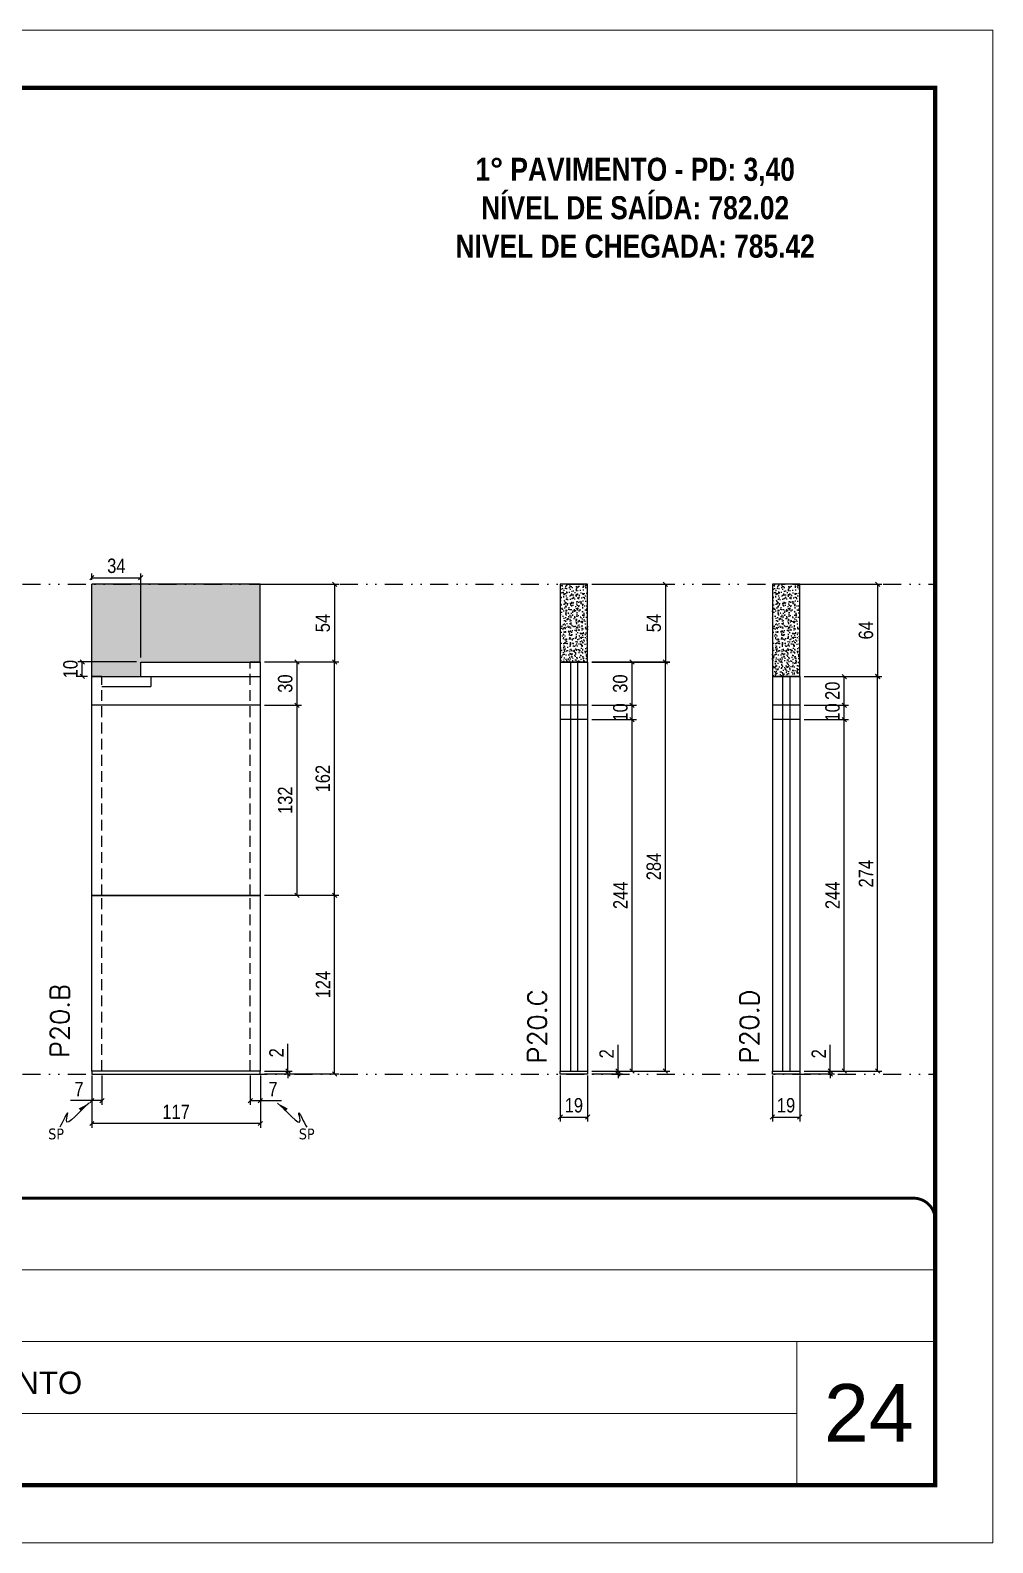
# Model space of a CAD drawing. Header units: millimetres. Extents: x 169816 to 178745, y 96537 to 113647.
# Drawn here: x 175401 to 176070, y 105726 to 106776 of the extents above; entities that cross this region are included whole.
import ezdxf

# ---------------------------------------------------------------- set-up
doc = ezdxf.new("R2010")
doc.units = ezdxf.units.MM
for name, pattern in [('CONTINUO', [0]), ('DASHED', [0.75, 0.5, -0.25]), ('DIVIDE2', [0.625, 0.25, -0.125, 0, -0.125, 0, -0.125]), ('HIDDEN', [0.375, 0.25, -0.125])]:
    doc.linetypes.add(name, pattern=pattern)
for name, color, linetype, lineweight in [('CARIMBO', 255, 'Continuous', 9), ('Folhas', 255, 'Continuous', 9), ('SARRAFO DE PRESSAO', 251, 'DASHED', 9), ('Texto Seção', 7, 'Continuous', 15)]:
    doc.layers.add(name, color=color, linetype=linetype, lineweight=lineweight)
for name, color, linetype in [('COTA', 241, 'Continuous'), ('NOMENCLATURA', 7, 'Continuous'), ('Nível', 160, 'Continuous'), ('Painéis', 200, 'Continuous'), ('SARR_2.2x10', 60, 'Continuous'), ('SARR_2.2x7', 40, 'Continuous'), ('Sarrafo de Pressão', 42, 'HIDDEN'), ('texto', 7, 'Continuous')]:
    doc.layers.add(name, color=color, linetype=linetype)
doc.styles.add('ARIAL', font='arial.ttf')
doc.styles.add('COTA TECNICA', font='techl___.ttf', dxfattribs={"height": 10})
doc.styles.add('COTA TECNICA-50', font='techl___.ttf', dxfattribs={"height": 10})
doc.styles.add('REGUA-120', font='ROMANS.shx', dxfattribs={"height": 15})
doc.styles.add('ROMANC', font='techb___.ttf', dxfattribs={"height": 2.5})
doc.styles.get("Standard").update_dxf_attribs({"font": 'arial.ttf'})
doc.dimstyles.new('COTA PAINEL-50', dxfattribs={"dimtxt": 10, "dimasz": 3, "dimexe": 3, "dimexo": 3, "dimgap": 3, "dimtad": 1, "dimdec": 1, "dimzin": 12, "dimdsep": 46, "dimtxsty": 'COTA TECNICA-50', "dimblk1": 'OBLIQUE', "dimblk2": 'OBLIQUE', "dimsah": 1, "dimcen": 0.9, "dimclrd": 4, "dimclre": 4, "dimclrt": 240, "dimadec": 1, "dimazin": 3, "dimtfac": 1, "dimtdec": 1, "dimtmove": 0, "dimatfit": 3, "dimfxl": 1, "dimtolj": 1, "dimtzin": 12, "dimarcsym": 0})
doc.dimstyles.new('PAINEL', dxfattribs={"dimtxt": 10, "dimasz": 3, "dimexe": 3, "dimexo": 3, "dimgap": 3, "dimtad": 1, "dimdec": 1, "dimzin": 12, "dimdsep": 46, "dimtxsty": 'COTA TECNICA', "dimblk1": 'OBLIQUE', "dimblk2": 'OBLIQUE', "dimsah": 1, "dimcen": 0.9, "dimclrd": 4, "dimclre": 4, "dimclrt": 240, "dimadec": 1, "dimazin": 3, "dimtfac": 1, "dimtdec": 1, "dimtmove": 0, "dimatfit": 3, "dimfxl": 1, "dimtolj": 1, "dimtzin": 12, "dimarcsym": 0})
doc.dimstyles.get("Standard").update_dxf_attribs({"dimtxt": 0.18, "dimasz": 0.18, "dimexe": 0.18, "dimexo": 0.0625, "dimgap": 0.09, "dimtad": 0, "dimtih": 1, "dimtoh": 1, "dimdec": 4, "dimzin": 0, "dimdsep": 46, "dimtxsty": 'Standard', "dimcen": 0.09, "dimadec": 0, "dimazin": 0, "dimtfac": 1, "dimtdec": 4, "dimtofl": 0, "dimtmove": 0, "dimatfit": 3, "dimfxl": 1, "dimtolj": 1, "dimtzin": 0, "dimarcsym": 0})

# ---------------------------------------------------------------- blocks, each defined once
blk = doc.blocks.new('9999999999')
at = {"color": 30, "linetype": 'CONTINUO'}
for p, q in [((98564.6, 34379.6), (99584, 34379.6)), ((98564.6, 34329.8), (99488, 34329.8)), ((99584, 34329.8), (99488, 34329.8)), ((99488, 34329.8), (99488, 34230.2)), ((98564.6, 34280), (99488, 34280))]:
    blk.add_line(p, q, dxfattribs=at)
at = {"color": 30, "linetype": 'CONTINUO', "const_width": 2}
blk.add_lwpolyline([(99584, 34230.2), (99584, 34414.4, 0.414214), (99569, 34429.4), (98229, 34429.4, 0.414214), (98214, 34414.4), (98214, 34245.2, 0.414214), (98229, 34230.2), (99584, 34230.2)], format="xyb", dxfattribs=at)
at = {"layer": 'Folhas'}
blk.add_lwpolyline([(98139, 34190.2), (99624, 34190.2), (99624, 35240.2), (98139, 35240.2)], close=True, dxfattribs=at)
at = {"layer": 'Folhas', "color": 30, "const_width": 3}
blk.add_lwpolyline([(98214, 34230.2), (99584, 34230.2), (99584, 35200.2), (98214, 35200.2)], close=True, dxfattribs=at)
at = {"color": 7, "linetype": 'Continuous', "ltscale": 5, "style": 'ARIAL'}
blk.add_text('1° PAVIMENTO', height=15.483, dxfattribs=at).set_placement((98837.7, 34293.5))
blk = doc.blocks.new('_Oblique')
at = {"color": 0, "linetype": 'ByBlock', "lineweight": -2}
blk.add_line((-0.5, -0.5), (0.5, 0.5), dxfattribs=at)
blk = doc.blocks.new('*D520')
at = {"layer": 'COTA', "color": 4, "lineweight": -2, "transparency": 16777216}
for p, q in [((175769.2, 106050.1), (175769.2, 106018.2)), ((175788.2, 106050.1), (175788.2, 106018.2)), ((175769.2, 106021.2), (175788.2, 106021.2))]:
    blk.add_line(p, q, dxfattribs=at)
at = {"layer": 'Defpoints', "color": 0, "transparency": 16777216}
for p in [(175769.2, 106053.1), (175788.2, 106053.1), (175788.2, 106021.2)]:
    blk.add_point(p, dxfattribs=at)
at = {"layer": 'COTA', "color": 4, "lineweight": -2, "transparency": 16777216, "xscale": 3, "yscale": 3, "zscale": 3, "rotation": 180}
blk.add_blockref('_Oblique', (175769.2, 106021.2), dxfattribs=at)
at = {"layer": 'COTA', "color": 4, "lineweight": -2, "transparency": 16777216, "xscale": 3, "yscale": 3, "zscale": 3}
blk.add_blockref('_Oblique', (175788.2, 106021.2), dxfattribs=at)
at = {"layer": 'COTA', "color": 240, "transparency": 16777216, "insert": (175778.7, 106029.3), "char_height": 10, "attachment_point": 5, "style": 'COTA TECNICA'}
blk.add_mtext('\\A1;19', dxfattribs=at)
blk = doc.blocks.new('*D521')
at = {"layer": 'COTA', "color": 4, "lineweight": -2, "transparency": 16777216}
for p, q in [((175809.4, 106053.1), (175809.4, 106071.2)), ((175791.2, 106053.1), (175812.4, 106053.1)), ((175791.2, 106051.1), (175812.4, 106051.1)), ((175809.4, 106051.1), (175809.4, 106053.1)), ((175809.4, 106051.1), (175809.4, 106048.1))]:
    blk.add_line(p, q, dxfattribs=at)
at = {"layer": 'Defpoints', "color": 0, "transparency": 16777216}
for p in [(175788.2, 106053.1), (175788.2, 106051.1), (175809.4, 106053.1)]:
    blk.add_point(p, dxfattribs=at)
at = {"layer": 'COTA', "color": 4, "lineweight": -2, "transparency": 16777216, "xscale": 3, "yscale": 3, "zscale": 3}
for p, rotation in [((175809.4, 106053.1), 270), ((175809.4, 106051.1), 90)]:
    blk.add_blockref('_Oblique', p, dxfattribs=dict(at, rotation=rotation))
at = {"layer": 'COTA', "color": 240, "transparency": 16777216, "insert": (175801.4, 106065.1), "char_height": 10, "attachment_point": 5, "rotation": 90, "style": 'COTA TECNICA-50'}
blk.add_mtext('\\A1;2', dxfattribs=at)
blk = doc.blocks.new('*D910')
at = {"layer": 'COTA', "color": 4, "linetype": 'ByBlock', "lineweight": -2, "transparency": 16777216}
for p, q in [((175791.2, 106391.1), (175845.3, 106391.1)), ((175842.3, 106391.1), (175842.3, 106337)), ((175791.2, 106337), (175845.3, 106337))]:
    blk.add_line(p, q, dxfattribs=at)
at = {"layer": 'Defpoints', "color": 0, "linetype": 'ByBlock', "transparency": 16777216}
for p in [(175788.2, 106391.1), (175788.2, 106337), (175842.3, 106337)]:
    blk.add_point(p, dxfattribs=at)
at = {"layer": 'COTA', "color": 4, "linetype": 'ByBlock', "lineweight": -2, "transparency": 16777216, "xscale": 3, "yscale": 3, "zscale": 3}
for p, rotation in [((175842.3, 106391.1), 90), ((175842.3, 106337), 270)]:
    blk.add_blockref('_Oblique', p, dxfattribs=dict(at, rotation=rotation))
at = {"layer": 'COTA', "color": 240, "linetype": 'ByBlock', "transparency": 16777216, "insert": (175834.2, 106364.1), "char_height": 10, "attachment_point": 5, "rotation": 90, "style": 'COTA TECNICA'}
blk.add_mtext('\\A1;54', dxfattribs=at)
blk = doc.blocks.new('*D522')
at = {"layer": 'COTA', "color": 4, "lineweight": -2, "transparency": 16777216}
for p, q in [((175791.2, 106307.1), (175822.1, 106307.1)), ((175819.1, 106297.1), (175819.1, 106307.1)), ((175791.2, 106297.1), (175822.1, 106297.1))]:
    blk.add_line(p, q, dxfattribs=at)
at = {"layer": 'Defpoints', "color": 0, "transparency": 16777216}
for p in [(175788.2, 106307.1), (175819.1, 106307.1), (175788.2, 106297.1)]:
    blk.add_point(p, dxfattribs=at)
at = {"layer": 'COTA', "color": 4, "lineweight": -2, "transparency": 16777216, "xscale": 3, "yscale": 3, "zscale": 3}
for p, rotation in [((175819.1, 106307.1), 90), ((175819.1, 106297.1), 270)]:
    blk.add_blockref('_Oblique', p, dxfattribs=dict(at, rotation=rotation))
at = {"layer": 'COTA', "color": 240, "transparency": 16777216, "insert": (175811, 106302.1), "char_height": 10, "attachment_point": 5, "rotation": 90, "style": 'COTA TECNICA-50'}
blk.add_mtext('\\A1;10', dxfattribs=at)
blk = doc.blocks.new('*D911')
at = {"layer": 'COTA', "color": 4, "lineweight": -2, "transparency": 16777216}
for p, q in [((175791.2, 106297.1), (175822.1, 106297.1)), ((175819.1, 106053.1), (175819.1, 106297.1)), ((175791.2, 106053.1), (175822.1, 106053.1))]:
    blk.add_line(p, q, dxfattribs=at)
at = {"layer": 'Defpoints', "color": 0, "transparency": 16777216}
for p in [(175788.2, 106297.1), (175819.1, 106297.1), (175788.2, 106053.1)]:
    blk.add_point(p, dxfattribs=at)
at = {"layer": 'COTA', "color": 4, "lineweight": -2, "transparency": 16777216, "xscale": 3, "yscale": 3, "zscale": 3}
for p, rotation in [((175819.1, 106297.1), 90), ((175819.1, 106053.1), 270)]:
    blk.add_blockref('_Oblique', p, dxfattribs=dict(at, rotation=rotation))
at = {"layer": 'COTA', "color": 240, "transparency": 16777216, "insert": (175811, 106175.1), "char_height": 10, "attachment_point": 5, "rotation": 90, "style": 'COTA TECNICA'}
blk.add_mtext('\\A1;244', dxfattribs=at)
blk = doc.blocks.new('*D523')
at = {"layer": 'COTA', "color": 4, "lineweight": -2, "transparency": 16777216}
for p, q in [((175444, 106050.1), (175444, 106013.7)), ((175561, 106050.1), (175561, 106013.7)), ((175561, 106016.7), (175444, 106016.7))]:
    blk.add_line(p, q, dxfattribs=at)
at = {"layer": 'Defpoints', "color": 0, "transparency": 16777216}
for p in [(175444, 106053.1), (175561, 106053.1), (175444, 106016.7)]:
    blk.add_point(p, dxfattribs=at)
at = {"layer": 'COTA', "color": 4, "lineweight": -2, "transparency": 16777216, "xscale": 3, "yscale": 3, "zscale": 3, "rotation": 180}
blk.add_blockref('_Oblique', (175444, 106016.7), dxfattribs=at)
at = {"layer": 'COTA', "color": 4, "lineweight": -2, "transparency": 16777216, "xscale": 3, "yscale": 3, "zscale": 3}
blk.add_blockref('_Oblique', (175561, 106016.7), dxfattribs=at)
at = {"layer": 'COTA', "color": 240, "transparency": 16777216, "insert": (175502.5, 106024.8), "char_height": 10, "attachment_point": 5, "style": 'COTA TECNICA'}
blk.add_mtext('\\A1;117', dxfattribs=at)
blk = doc.blocks.new('*D524')
at = {"layer": 'COTA', "color": 4, "lineweight": -2, "transparency": 16777216}
for p, q in [((175554, 106050.1), (175554, 106029.6)), ((175561, 106048.1), (175561, 106029.6)), ((175554, 106032.6), (175561, 106032.6)), ((175561, 106032.6), (175575.7, 106032.6))]:
    blk.add_line(p, q, dxfattribs=at)
at = {"layer": 'Defpoints', "color": 0, "transparency": 16777216}
for p in [(175554, 106053.1), (175561, 106051.1), (175561, 106032.6)]:
    blk.add_point(p, dxfattribs=at)
at = {"layer": 'COTA', "color": 4, "lineweight": -2, "transparency": 16777216, "xscale": 3, "yscale": 3, "zscale": 3, "rotation": 180}
blk.add_blockref('_Oblique', (175554, 106032.6), dxfattribs=at)
at = {"layer": 'COTA', "color": 4, "lineweight": -2, "transparency": 16777216, "xscale": 3, "yscale": 3, "zscale": 3}
blk.add_blockref('_Oblique', (175561, 106032.6), dxfattribs=at)
at = {"layer": 'COTA', "color": 240, "transparency": 16777216, "insert": (175569.8, 106040.6), "char_height": 10, "attachment_point": 5, "style": 'COTA TECNICA-50'}
blk.add_mtext('\\A1;7', dxfattribs=at)
blk = doc.blocks.new('*D525')
at = {"layer": 'COTA', "color": 4, "lineweight": -2, "transparency": 16777216}
for p, q in [((175451, 106050.1), (175451, 106029.6)), ((175444, 106048.1), (175444, 106029.6)), ((175444, 106032.6), (175429.2, 106032.6)), ((175451, 106032.6), (175444, 106032.6))]:
    blk.add_line(p, q, dxfattribs=at)
at = {"layer": 'Defpoints', "color": 0, "transparency": 16777216}
for p in [(175444, 106051.1), (175451, 106053.1), (175444, 106032.6)]:
    blk.add_point(p, dxfattribs=at)
at = {"layer": 'COTA', "color": 4, "lineweight": -2, "transparency": 16777216, "xscale": 3, "yscale": 3, "zscale": 3, "rotation": 180}
blk.add_blockref('_Oblique', (175444, 106032.6), dxfattribs=at)
at = {"layer": 'COTA', "color": 4, "lineweight": -2, "transparency": 16777216, "xscale": 3, "yscale": 3, "zscale": 3}
blk.add_blockref('_Oblique', (175451, 106032.6), dxfattribs=at)
at = {"layer": 'COTA', "color": 240, "transparency": 16777216, "insert": (175435.1, 106040.6), "char_height": 10, "attachment_point": 5, "style": 'COTA TECNICA-50'}
blk.add_mtext('\\A1;7', dxfattribs=at)
blk = doc.blocks.new('*D526')
at = {"layer": 'COTA', "color": 4, "linetype": 'ByBlock', "lineweight": -2, "transparency": 16777216}
for p, q in [((175564, 106175.1), (175615.5, 106175.1)), ((175612.5, 106051.1), (175612.5, 106175.1)), ((175564, 106051.1), (175615.5, 106051.1))]:
    blk.add_line(p, q, dxfattribs=at)
at = {"layer": 'Defpoints', "color": 0, "linetype": 'ByBlock', "transparency": 16777216}
for p in [(175561, 106175.1), (175612.5, 106175.1), (175561, 106051.1)]:
    blk.add_point(p, dxfattribs=at)
at = {"layer": 'COTA', "color": 4, "linetype": 'ByBlock', "lineweight": -2, "transparency": 16777216, "xscale": 3, "yscale": 3, "zscale": 3}
for p, rotation in [((175612.5, 106175.1), 90), ((175612.5, 106051.1), 270)]:
    blk.add_blockref('_Oblique', p, dxfattribs=dict(at, rotation=rotation))
at = {"layer": 'COTA', "color": 240, "linetype": 'ByBlock', "transparency": 16777216, "insert": (175604.5, 106113.1), "char_height": 10, "attachment_point": 5, "rotation": 90, "style": 'COTA TECNICA'}
blk.add_mtext('\\A1;124', dxfattribs=at)
blk = doc.blocks.new('*D527')
at = {"layer": 'COTA', "color": 4, "lineweight": -2, "transparency": 16777216}
for p, q in [((175580.2, 106053.1), (175580.2, 106071.9)), ((175564, 106053.1), (175583.2, 106053.1)), ((175564, 106051.1), (175583.2, 106051.1)), ((175580.2, 106051.1), (175580.2, 106053.1)), ((175580.2, 106051.1), (175580.2, 106048.1))]:
    blk.add_line(p, q, dxfattribs=at)
at = {"layer": 'Defpoints', "color": 0, "transparency": 16777216}
for p in [(175561, 106053.1), (175561, 106051.1), (175580.2, 106051.1)]:
    blk.add_point(p, dxfattribs=at)
at = {"layer": 'COTA', "color": 4, "lineweight": -2, "transparency": 16777216, "xscale": 3, "yscale": 3, "zscale": 3}
for p, rotation in [((175580.2, 106053.1), 270), ((175580.2, 106051.1), 90)]:
    blk.add_blockref('_Oblique', p, dxfattribs=dict(at, rotation=rotation))
at = {"layer": 'COTA', "color": 240, "transparency": 16777216, "insert": (175572.2, 106065.8), "char_height": 10, "attachment_point": 5, "rotation": 90, "style": 'COTA TECNICA-50'}
blk.add_mtext('\\A1;2', dxfattribs=at)
blk = doc.blocks.new('*D528')
at = {"layer": 'COTA', "color": 4, "linetype": 'ByBlock', "lineweight": -2, "transparency": 16777216}
for p, q in [((175564, 106175.1), (175615.5, 106175.1)), ((175612.5, 106051.1), (175612.5, 106175.1)), ((175564, 106051.1), (175615.5, 106051.1))]:
    blk.add_line(p, q, dxfattribs=at)
at = {"layer": 'Defpoints', "color": 0, "linetype": 'ByBlock', "transparency": 16777216}
for p in [(175561, 106175.1), (175612.5, 106175.1), (175561, 106051.1)]:
    blk.add_point(p, dxfattribs=at)
at = {"layer": 'COTA', "color": 4, "linetype": 'ByBlock', "lineweight": -2, "transparency": 16777216, "xscale": 3, "yscale": 3, "zscale": 3}
for p, rotation in [((175612.5, 106175.1), 90), ((175612.5, 106051.1), 270)]:
    blk.add_blockref('_Oblique', p, dxfattribs=dict(at, rotation=rotation))
at = {"layer": 'COTA', "color": 240, "linetype": 'ByBlock', "transparency": 16777216, "insert": (175604.5, 106113.1), "char_height": 10, "attachment_point": 5, "rotation": 90, "style": 'COTA TECNICA'}
blk.add_mtext('\\A1;124', dxfattribs=at)
blk = doc.blocks.new('*D529')
at = {"layer": 'COTA', "color": 4, "lineweight": -2, "transparency": 16777216}
for p, q in [((175564, 106337.1), (175615.5, 106337.1)), ((175612.5, 106175.1), (175612.5, 106337.1)), ((175564, 106175.1), (175615.5, 106175.1))]:
    blk.add_line(p, q, dxfattribs=at)
at = {"layer": 'Defpoints', "color": 0, "transparency": 16777216}
for p in [(175561, 106337.1), (175612.5, 106337.1), (175561, 106175.1)]:
    blk.add_point(p, dxfattribs=at)
at = {"layer": 'COTA', "color": 4, "lineweight": -2, "transparency": 16777216, "xscale": 3, "yscale": 3, "zscale": 3}
for p, rotation in [((175612.5, 106337.1), 90), ((175612.5, 106175.1), 270)]:
    blk.add_blockref('_Oblique', p, dxfattribs=dict(at, rotation=rotation))
at = {"layer": 'COTA', "color": 240, "transparency": 16777216, "insert": (175604.4, 106256.1), "char_height": 10, "attachment_point": 5, "rotation": 90, "style": 'COTA TECNICA-50'}
blk.add_mtext('\\A1;162', dxfattribs=at)
blk = doc.blocks.new('*D530')
at = {"layer": 'COTA', "color": 4, "lineweight": -2, "transparency": 16777216}
for p, q in [((175564, 106391.1), (175615.5, 106391.1)), ((175612.5, 106391.1), (175612.5, 106337.1)), ((175564, 106337.1), (175615.5, 106337.1))]:
    blk.add_line(p, q, dxfattribs=at)
at = {"layer": 'Defpoints', "color": 0, "transparency": 16777216}
for p in [(175561, 106391.1), (175561, 106337.1), (175612.5, 106337.1)]:
    blk.add_point(p, dxfattribs=at)
at = {"layer": 'COTA', "color": 4, "lineweight": -2, "transparency": 16777216, "xscale": 3, "yscale": 3, "zscale": 3}
for p, rotation in [((175612.5, 106391.1), 90), ((175612.5, 106337.1), 270)]:
    blk.add_blockref('_Oblique', p, dxfattribs=dict(at, rotation=rotation))
at = {"layer": 'COTA', "color": 240, "transparency": 16777216, "insert": (175604.4, 106364.1), "char_height": 10, "attachment_point": 5, "rotation": 90, "style": 'COTA TECNICA-50'}
blk.add_mtext('\\A1;54', dxfattribs=at)
blk = doc.blocks.new('*D915')
at = {"layer": 'COTA', "color": 4, "lineweight": -2, "transparency": 16777216}
for p, q in [((175475, 106337.1), (175434.3, 106337.1)), ((175437.3, 106327.1), (175437.3, 106337.1)), ((175441, 106327.1), (175434.3, 106327.1))]:
    blk.add_line(p, q, dxfattribs=at)
at = {"layer": 'Defpoints', "color": 0, "transparency": 16777216}
for p in [(175437.3, 106337.1), (175478, 106337.1), (175444, 106327.1)]:
    blk.add_point(p, dxfattribs=at)
at = {"layer": 'COTA', "color": 4, "lineweight": -2, "transparency": 16777216, "xscale": 3, "yscale": 3, "zscale": 3}
for p, rotation in [((175437.3, 106337.1), 90), ((175437.3, 106327.1), 270)]:
    blk.add_blockref('_Oblique', p, dxfattribs=dict(at, rotation=rotation))
at = {"layer": 'COTA', "color": 240, "transparency": 16777216, "insert": (175429.2, 106332.1), "char_height": 10, "attachment_point": 5, "rotation": 90, "style": 'COTA TECNICA'}
blk.add_mtext('\\A1;10', dxfattribs=at)
blk = doc.blocks.new('*D531')
at = {"layer": 'COTA', "color": 4, "lineweight": -2, "transparency": 16777216}
for p, q in [((175791.2, 106337.1), (175845.3, 106337.1)), ((175842.3, 106053.1), (175842.3, 106337.1)), ((175791.2, 106053.1), (175845.3, 106053.1))]:
    blk.add_line(p, q, dxfattribs=at)
at = {"layer": 'Defpoints', "color": 0, "transparency": 16777216}
for p in [(175788.2, 106337.1), (175842.3, 106337.1), (175788.2, 106053.1)]:
    blk.add_point(p, dxfattribs=at)
at = {"layer": 'COTA', "color": 4, "lineweight": -2, "transparency": 16777216, "xscale": 3, "yscale": 3, "zscale": 3}
for p, rotation in [((175842.3, 106337.1), 90), ((175842.3, 106053.1), 270)]:
    blk.add_blockref('_Oblique', p, dxfattribs=dict(at, rotation=rotation))
at = {"layer": 'COTA', "color": 240, "transparency": 16777216, "insert": (175834.2, 106195.1), "char_height": 10, "attachment_point": 5, "rotation": 90, "style": 'COTA TECNICA'}
blk.add_mtext('\\A1;284', dxfattribs=at)
blk = doc.blocks.new('*D917')
at = {"layer": 'COTA', "color": 4, "lineweight": -2, "transparency": 16777216}
for p, q in [((175444, 106394.1), (175444, 106398.6)), ((175478, 106340.1), (175478, 106398.6)), ((175444, 106395.6), (175478, 106395.6))]:
    blk.add_line(p, q, dxfattribs=at)
at = {"layer": 'Defpoints', "color": 0, "transparency": 16777216}
for p in [(175444, 106391.1), (175478, 106395.6), (175478, 106337.1)]:
    blk.add_point(p, dxfattribs=at)
at = {"layer": 'COTA', "color": 4, "lineweight": -2, "transparency": 16777216, "xscale": 3, "yscale": 3, "zscale": 3, "rotation": 180}
blk.add_blockref('_Oblique', (175444, 106395.6), dxfattribs=at)
at = {"layer": 'COTA', "color": 4, "lineweight": -2, "transparency": 16777216, "xscale": 3, "yscale": 3, "zscale": 3}
blk.add_blockref('_Oblique', (175478, 106395.6), dxfattribs=at)
at = {"layer": 'COTA', "color": 240, "transparency": 16777216, "insert": (175461, 106403.8), "char_height": 10, "attachment_point": 5, "style": 'COTA TECNICA'}
blk.add_mtext('\\A1;34', dxfattribs=at)
blk = doc.blocks.new('*D533')
at = {"layer": 'COTA', "color": 4, "lineweight": -2, "transparency": 16777216}
for p, q in [((175916.5, 106050.1), (175916.5, 106018.2)), ((175935.5, 106050.1), (175935.5, 106018.2)), ((175916.5, 106021.2), (175935.5, 106021.2))]:
    blk.add_line(p, q, dxfattribs=at)
at = {"layer": 'Defpoints', "color": 0, "transparency": 16777216}
for p in [(175916.5, 106053.1), (175935.5, 106053.1), (175935.5, 106021.2)]:
    blk.add_point(p, dxfattribs=at)
at = {"layer": 'COTA', "color": 4, "lineweight": -2, "transparency": 16777216, "xscale": 3, "yscale": 3, "zscale": 3, "rotation": 180}
blk.add_blockref('_Oblique', (175916.5, 106021.2), dxfattribs=at)
at = {"layer": 'COTA', "color": 4, "lineweight": -2, "transparency": 16777216, "xscale": 3, "yscale": 3, "zscale": 3}
blk.add_blockref('_Oblique', (175935.5, 106021.2), dxfattribs=at)
at = {"layer": 'COTA', "color": 240, "transparency": 16777216, "insert": (175926, 106029.3), "char_height": 10, "attachment_point": 5, "style": 'COTA TECNICA'}
blk.add_mtext('\\A1;19', dxfattribs=at)
blk = doc.blocks.new('*D534')
at = {"layer": 'COTA', "color": 4, "lineweight": -2, "transparency": 16777216}
for p, q in [((175956.7, 106053.1), (175956.7, 106071.2)), ((175938.5, 106053.1), (175959.7, 106053.1)), ((175938.5, 106051.1), (175959.7, 106051.1)), ((175956.7, 106051.1), (175956.7, 106053.1)), ((175956.7, 106051.1), (175956.7, 106048.1))]:
    blk.add_line(p, q, dxfattribs=at)
at = {"layer": 'Defpoints', "color": 0, "transparency": 16777216}
for p in [(175935.5, 106053.1), (175935.5, 106051.1), (175956.7, 106053.1)]:
    blk.add_point(p, dxfattribs=at)
at = {"layer": 'COTA', "color": 4, "lineweight": -2, "transparency": 16777216, "xscale": 3, "yscale": 3, "zscale": 3}
for p, rotation in [((175956.7, 106053.1), 270), ((175956.7, 106051.1), 90)]:
    blk.add_blockref('_Oblique', p, dxfattribs=dict(at, rotation=rotation))
at = {"layer": 'COTA', "color": 240, "transparency": 16777216, "insert": (175948.7, 106065.1), "char_height": 10, "attachment_point": 5, "rotation": 90, "style": 'COTA TECNICA-50'}
blk.add_mtext('\\A1;2', dxfattribs=at)
blk = doc.blocks.new('*D918')
at = {"layer": 'COTA', "color": 4, "linetype": 'ByBlock', "lineweight": -2, "transparency": 16777216}
for p, q in [((175938.5, 106391.1), (175992.6, 106391.1)), ((175989.6, 106391.1), (175989.6, 106327)), ((175938.5, 106327), (175992.6, 106327))]:
    blk.add_line(p, q, dxfattribs=at)
at = {"layer": 'Defpoints', "color": 0, "linetype": 'ByBlock', "transparency": 16777216}
for p in [(175935.5, 106391.1), (175935.5, 106327), (175989.6, 106327)]:
    blk.add_point(p, dxfattribs=at)
at = {"layer": 'COTA', "color": 4, "linetype": 'ByBlock', "lineweight": -2, "transparency": 16777216, "xscale": 3, "yscale": 3, "zscale": 3}
for p, rotation in [((175989.6, 106391.1), 90), ((175989.6, 106327), 270)]:
    blk.add_blockref('_Oblique', p, dxfattribs=dict(at, rotation=rotation))
at = {"layer": 'COTA', "color": 240, "linetype": 'ByBlock', "transparency": 16777216, "insert": (175981.5, 106359.1), "char_height": 10, "attachment_point": 5, "rotation": 90, "style": 'COTA TECNICA'}
blk.add_mtext('\\A1;64', dxfattribs=at)
blk = doc.blocks.new('*D919')
at = {"layer": 'COTA', "color": 4, "lineweight": -2, "transparency": 16777216}
for p, q in [((175938.5, 106297.1), (175969.4, 106297.1)), ((175966.4, 106053.1), (175966.4, 106297.1)), ((175938.5, 106053.1), (175969.4, 106053.1))]:
    blk.add_line(p, q, dxfattribs=at)
at = {"layer": 'Defpoints', "color": 0, "transparency": 16777216}
for p in [(175935.5, 106297.1), (175966.4, 106297.1), (175935.5, 106053.1)]:
    blk.add_point(p, dxfattribs=at)
at = {"layer": 'COTA', "color": 4, "lineweight": -2, "transparency": 16777216, "xscale": 3, "yscale": 3, "zscale": 3}
for p, rotation in [((175966.4, 106297.1), 90), ((175966.4, 106053.1), 270)]:
    blk.add_blockref('_Oblique', p, dxfattribs=dict(at, rotation=rotation))
at = {"layer": 'COTA', "color": 240, "transparency": 16777216, "insert": (175958.3, 106175.1), "char_height": 10, "attachment_point": 5, "rotation": 90, "style": 'COTA TECNICA'}
blk.add_mtext('\\A1;244', dxfattribs=at)
blk = doc.blocks.new('*D535')
at = {"layer": 'COTA', "color": 4, "lineweight": -2, "transparency": 16777216}
for p, q in [((175938.5, 106327.1), (175992.6, 106327.1)), ((175989.6, 106053.1), (175989.6, 106327.1)), ((175938.5, 106053.1), (175992.6, 106053.1))]:
    blk.add_line(p, q, dxfattribs=at)
at = {"layer": 'Defpoints', "color": 0, "transparency": 16777216}
for p in [(175935.5, 106327.1), (175989.6, 106327.1), (175935.5, 106053.1)]:
    blk.add_point(p, dxfattribs=at)
at = {"layer": 'COTA', "color": 4, "lineweight": -2, "transparency": 16777216, "xscale": 3, "yscale": 3, "zscale": 3}
for p, rotation in [((175989.6, 106327.1), 90), ((175989.6, 106053.1), 270)]:
    blk.add_blockref('_Oblique', p, dxfattribs=dict(at, rotation=rotation))
at = {"layer": 'COTA', "color": 240, "transparency": 16777216, "insert": (175981.5, 106190.1), "char_height": 10, "attachment_point": 5, "rotation": 90, "style": 'COTA TECNICA'}
blk.add_mtext('\\A1;274', dxfattribs=at)
blk = doc.blocks.new('*D920')
at = {"layer": 'COTA', "color": 4, "lineweight": -2, "transparency": 16777216}
for p, q in [((175564, 106307.1), (175589.5, 106307.1)), ((175586.5, 106175.1), (175586.5, 106307.1)), ((175564, 106175.1), (175589.5, 106175.1))]:
    blk.add_line(p, q, dxfattribs=at)
at = {"layer": 'Defpoints', "color": 0, "transparency": 16777216}
for p in [(175561, 106307.1), (175586.5, 106307.1), (175561, 106175.1)]:
    blk.add_point(p, dxfattribs=at)
at = {"layer": 'COTA', "color": 4, "lineweight": -2, "transparency": 16777216, "xscale": 3, "yscale": 3, "zscale": 3}
for p, rotation in [((175586.5, 106307.1), 90), ((175586.5, 106175.1), 270)]:
    blk.add_blockref('_Oblique', p, dxfattribs=dict(at, rotation=rotation))
at = {"layer": 'COTA', "color": 240, "transparency": 16777216, "insert": (175578.3, 106241.1), "char_height": 10, "attachment_point": 5, "rotation": 90, "style": 'COTA TECNICA'}
blk.add_mtext('\\A1;132', dxfattribs=at)
blk = doc.blocks.new('*D921')
at = {"layer": 'COTA', "color": 4, "lineweight": -2, "transparency": 16777216}
for p, q in [((175564, 106337.1), (175589.5, 106337.1)), ((175586.5, 106307.1), (175586.5, 106337.1)), ((175564, 106307.1), (175589.5, 106307.1))]:
    blk.add_line(p, q, dxfattribs=at)
at = {"layer": 'Defpoints', "color": 0, "transparency": 16777216}
for p in [(175561, 106337.1), (175586.5, 106337.1), (175561, 106307.1)]:
    blk.add_point(p, dxfattribs=at)
at = {"layer": 'COTA', "color": 4, "lineweight": -2, "transparency": 16777216, "xscale": 3, "yscale": 3, "zscale": 3}
for p, rotation in [((175586.5, 106337.1), 90), ((175586.5, 106307.1), 270)]:
    blk.add_blockref('_Oblique', p, dxfattribs=dict(at, rotation=rotation))
at = {"layer": 'COTA', "color": 240, "transparency": 16777216, "insert": (175578.3, 106322.1), "char_height": 10, "attachment_point": 5, "rotation": 90, "style": 'COTA TECNICA'}
blk.add_mtext('\\A1;30', dxfattribs=at)
blk = doc.blocks.new('*D536')
at = {"layer": 'COTA', "color": 4, "lineweight": -2, "transparency": 16777216}
for p, q in [((175791.2, 106337.1), (175822.1, 106337.1)), ((175819.1, 106307.1), (175819.1, 106337.1)), ((175791.2, 106307.1), (175822.1, 106307.1))]:
    blk.add_line(p, q, dxfattribs=at)
at = {"layer": 'Defpoints', "color": 0, "transparency": 16777216}
for p in [(175788.2, 106337.1), (175819.1, 106337.1), (175788.2, 106307.1)]:
    blk.add_point(p, dxfattribs=at)
at = {"layer": 'COTA', "color": 4, "lineweight": -2, "transparency": 16777216, "xscale": 3, "yscale": 3, "zscale": 3}
for p, rotation in [((175819.1, 106337.1), 90), ((175819.1, 106307.1), 270)]:
    blk.add_blockref('_Oblique', p, dxfattribs=dict(at, rotation=rotation))
at = {"layer": 'COTA', "color": 240, "transparency": 16777216, "insert": (175810.9, 106322.1), "char_height": 10, "attachment_point": 5, "rotation": 90, "style": 'COTA TECNICA'}
blk.add_mtext('\\A1;30', dxfattribs=at)
blk = doc.blocks.new('*D537')
at = {"layer": 'COTA', "color": 4, "lineweight": -2, "transparency": 16777216}
for p, q in [((175938.5, 106307.1), (175969.4, 106307.1)), ((175966.4, 106297.1), (175966.4, 106307.1)), ((175938.5, 106297.1), (175969.4, 106297.1))]:
    blk.add_line(p, q, dxfattribs=at)
at = {"layer": 'Defpoints', "color": 0, "transparency": 16777216}
for p in [(175935.5, 106307.1), (175966.4, 106307.1), (175935.5, 106297.1)]:
    blk.add_point(p, dxfattribs=at)
at = {"layer": 'COTA', "color": 4, "lineweight": -2, "transparency": 16777216, "xscale": 3, "yscale": 3, "zscale": 3}
for p, rotation in [((175966.4, 106307.1), 90), ((175966.4, 106297.1), 270)]:
    blk.add_blockref('_Oblique', p, dxfattribs=dict(at, rotation=rotation))
at = {"layer": 'COTA', "color": 240, "transparency": 16777216, "insert": (175958.3, 106302.1), "char_height": 10, "attachment_point": 5, "rotation": 90, "style": 'COTA TECNICA'}
blk.add_mtext('\\A1;10', dxfattribs=at)
blk = doc.blocks.new('*D922')
at = {"layer": 'COTA', "color": 4, "lineweight": -2, "transparency": 16777216}
for p, q in [((175938.5, 106327), (175969.4, 106327)), ((175966.4, 106307.1), (175966.4, 106327)), ((175938.5, 106307.1), (175969.4, 106307.1))]:
    blk.add_line(p, q, dxfattribs=at)
at = {"layer": 'Defpoints', "color": 0, "transparency": 16777216}
for p in [(175935.5, 106327), (175966.4, 106327), (175935.5, 106307.1)]:
    blk.add_point(p, dxfattribs=at)
at = {"layer": 'COTA', "color": 4, "lineweight": -2, "transparency": 16777216, "xscale": 3, "yscale": 3, "zscale": 3}
for p, rotation in [((175966.4, 106327), 90), ((175966.4, 106307.1), 270)]:
    blk.add_blockref('_Oblique', p, dxfattribs=dict(at, rotation=rotation))
at = {"layer": 'COTA', "color": 240, "transparency": 16777216, "insert": (175958.3, 106317.1), "char_height": 10, "attachment_point": 5, "rotation": 90, "style": 'COTA TECNICA'}
blk.add_mtext('\\A1;20', dxfattribs=at)

msp = doc.modelspace()

# ---------------------------------------------------------------- hatches: boundary and pattern name
at = {"layer": 'COTA', "linetype": 'ByBlock'}
h = msp.add_hatch(dxfattribs=at)
h.set_pattern_fill('AR-CONC', color=256, scale=0.03)
h.set_pattern_definition([(50, (4703.5, 1148.575), (5.46554007, -0.47817257), [0.5715, -6.2865]), (355, (4703.5, 1148.575), (-1.05730264, 5.73170536), [0.4572, -5.02921753]), (100.4514447, (4703.9555, 1148.535), (4.40823741, 5.25353256), [0.48570026, -5.34270734]), (46.1842, (4703.5, 1150.099), (8.13237123, -1.26126984), [0.85725, -9.42975]), (96.6355576, (4704.178, 1149.994), (7.12212402, 7.42278374), [0.7285507, -8.01406824]), (351.184151, (4703.5, 1150.099), (7.12212402, 7.42278374), [0.685799, -7.54379196]), (21, (4704.262, 1149.718), (4.54843174, -3.06795595), [0.5715, -6.2865]), (326, (4704.262, 1149.718), (1.85406085, 5.52563898), [0.4572, -5.0292]), (71.451445, (4704.641, 1149.4624), (6.40249258, 2.45768307), [0.48570026, -5.34269813]), (37.5, (4703.5, 1148.5751), (0.092658098, 2.536651166), [0, -4.96824, 0, -5.1054, 0, -5.04825]), (7.5, (4703.5, 1148.575), (2.004589875, 3.005417245), [0, -2.91084, 0, -4.85394, 0, -1.92405]), (327.5, (4701.8007, 1148.5751), (4.067717855, -0.17186232), [0, -1.905, 0, -5.9436, 0, -7.8867]), (317.5, (4701.0387, 1148.575), (4.44387544, 0.76279473), [0, -2.4765, 0, -3.94716, 0, -5.6007])])
h.paths.add_polyline_path([(175443.98, 106327.06), (175477.98, 106327.06), (175477.98, 106337.06), (175557.48, 106337.06), (175560.98, 106337.06), (175560.98, 106391.06), (175443.98, 106391.06)])
h = msp.add_hatch(dxfattribs=at)
h.set_pattern_fill('AR-CONC', color=256, scale=0.03)
h.set_pattern_definition([(50, (4768.5, 2307.15), (5.46554007, -0.47817257), [0.5715, -6.2865]), (355, (4768.5, 2307.15), (-1.05730264, 5.73170536), [0.4572, -5.02921753]), (100.4514447, (4768.9555, 2307.1104), (4.40823741, 5.25353256), [0.48570026, -5.34270734]), (46.1842, (4768.5, 2308.674), (8.13237123, -1.26126984), [0.85725, -9.42975]), (96.6355576, (4769.178, 2308.569), (7.12212402, 7.42278374), [0.7285507, -8.01406824]), (351.184151, (4768.5, 2308.674), (7.12212402, 7.42278374), [0.685799, -7.54379196]), (21, (4769.262, 2308.293), (4.54843174, -3.06795595), [0.5715, -6.2865]), (326, (4769.262, 2308.293), (1.85406085, 5.52563898), [0.4572, -5.0292]), (71.451445, (4769.641, 2308.0376), (6.40249258, 2.45768307), [0.48570026, -5.34269813]), (37.5, (4768.5, 2307.1502), (0.092658098, 2.536651166), [0, -4.96824, 0, -5.1054, 0, -5.04825]), (7.5, (4768.5, 2307.1502), (2.004589875, 3.005417245), [0, -2.91084, 0, -4.85394, 0, -1.92405]), (327.5, (4766.8007, 2307.1502), (4.067717855, -0.17186232), [0, -1.905, 0, -5.9436, 0, -7.8867]), (317.5, (4766.0387, 2307.1502), (4.44387544, 0.76279473), [0, -2.4765, 0, -3.94716, 0, -5.6007])])
h.paths.add_polyline_path([(175769.24, 106337.06), (175788.24, 106337.06), (175788.24, 106391.06), (175769.24, 106391.06)])
h = msp.add_hatch(dxfattribs=at)
h.set_pattern_fill('AR-CONC', color=256, scale=0.03)
h.set_pattern_definition([(50, (4915.7892, 2307.15), (5.46554007, -0.47817257), [0.5715, -6.2865]), (355, (4915.789, 2307.15), (-1.05730264, 5.73170536), [0.4572, -5.02921753]), (100.4514447, (4916.2447, 2307.1104), (4.40823741, 5.25353256), [0.48570026, -5.34270734]), (46.1842, (4915.789, 2308.674), (8.13237123, -1.26126984), [0.85725, -9.42975]), (96.6355576, (4916.467, 2308.569), (7.12212402, 7.42278374), [0.7285507, -8.01406824]), (351.184151, (4915.789, 2308.674), (7.12212402, 7.42278374), [0.685799, -7.54379196]), (21, (4916.5512, 2308.293), (4.54843174, -3.06795595), [0.5715, -6.2865]), (326, (4916.551, 2308.293), (1.85406085, 5.52563898), [0.4572, -5.0292]), (71.451445, (4916.93, 2308.0376), (6.40249258, 2.45768307), [0.48570026, -5.34269813]), (37.5, (4915.7892, 2307.1502), (0.092658098, 2.536651166), [0, -4.96824, 0, -5.1054, 0, -5.04825]), (7.5, (4915.7892, 2307.1502), (2.004589875, 3.005417245), [0, -2.91084, 0, -4.85394, 0, -1.92405]), (327.5, (4914.09, 2307.1502), (4.067717855, -0.17186232), [0, -1.905, 0, -5.9436, 0, -7.8867]), (317.5, (4913.328, 2307.1502), (4.44387544, 0.76279473), [0, -2.4765, 0, -3.94716, 0, -5.6007])])
h.paths.add_polyline_path([(175916.53, 106327.06), (175935.53, 106327.06), (175935.53, 106391.06), (175916.53, 106391.06)])

# ---------------------------------------------------------------- linework, layer by layer
for p, q in [((175560.98, 106391.06), (175443.98, 106391.06)), ((175443.98, 106391.06), (175443.98, 106391.06)), ((175443.98, 106327.06), (175443.98, 106391.06)), ((175560.98, 106337.06), (175560.98, 106391.06))]:
    msp.add_line(p, q, dxfattribs=at)
for points in [[(175769.24, 106337.04), (175788.24, 106337.04), (175788.24, 106391.06), (175769.24, 106391.06)], [(175916.53, 106327.04), (175935.53, 106327.04), (175935.53, 106391.06), (175916.53, 106391.06)]]:
    msp.add_lwpolyline(points, close=True, dxfattribs=at)
at = {"layer": 'Nível', "color": 4, "linetype": 'DIVIDE2', "ltscale": 50}
for p, q in [((175049.99, 106391.06), (176029.52, 106391.06)), ((175049.99, 106051.06), (176029.52, 106051.06))]:
    msp.add_line(p, q, dxfattribs=at)
at = {"layer": 'Painéis'}
for p, q in [((175477.98, 106337.06), (175557.48, 106337.06)), ((175477.98, 106327.06), (175477.98, 106337.06)), ((175557.48, 106337.06), (175557.48, 106337.06)), ((175557.48, 106337.06), (175560.98, 106337.06)), ((175560.98, 106337.06), (175560.98, 106239.06)), ((175769.24, 106337.06), (175788.24, 106337.06)), ((175769.24, 106337.04), (175769.24, 106053.06)), ((175769.24, 106337.04), (175788.24, 106337.04)), ((175788.24, 106337.04), (175769.24, 106337.04)), ((175788.24, 106337.04), (175788.24, 106053.06)), ((175443.98, 106239.06), (175443.98, 106327.06)), ((175443.98, 106327.06), (175477.98, 106327.06)), ((175916.53, 106327.06), (175935.53, 106327.06)), ((175916.53, 106327.04), (175916.53, 106053.06)), ((175916.53, 106327.04), (175935.53, 106327.04)), ((175935.53, 106327.04), (175916.53, 106327.04)), ((175935.53, 106327.04), (175935.53, 106053.06)), ((175560.98, 106307.06), (175443.98, 106307.06)), ((175788.24, 106307.06), (175769.24, 106307.06)), ((175935.53, 106307.06), (175916.53, 106307.06)), ((175788.24, 106297.06), (175769.24, 106297.06)), ((175935.53, 106297.06), (175916.53, 106297.06)), ((175443.98, 106175.06), (175443.98, 106239.06)), ((175560.98, 106239.06), (175560.98, 106175.06)), ((175443.98, 106175.06), (175560.98, 106175.06)), ((175443.98, 106053.06), (175443.98, 106175.06)), ((175560.98, 106175.06), (175443.98, 106175.06)), ((175560.98, 106175.06), (175560.98, 106053.06)), ((175560.98, 106053.06), (175443.98, 106053.06)), ((175769.24, 106053.06), (175788.24, 106053.06)), ((175769.24, 106053.06), (175788.24, 106053.06)), ((175769.24, 106051.06), (175769.24, 106053.06)), ((175788.24, 106051.06), (175769.24, 106051.06)), ((175788.24, 106053.06), (175788.24, 106051.06)), ((175916.53, 106053.06), (175935.53, 106053.06)), ((175916.53, 106053.06), (175935.53, 106053.06)), ((175916.53, 106051.06), (175916.53, 106053.06)), ((175935.53, 106051.06), (175916.53, 106051.06)), ((175935.53, 106053.06), (175935.53, 106051.06))]:
    msp.add_line(p, q, dxfattribs=at)
msp.add_lwpolyline([(175443.98, 106051.06), (175560.98, 106051.06), (175560.98, 106053.06), (175443.98, 106053.06)], close=True, dxfattribs=at)
at = {"layer": 'SARR_2.2x10'}
msp.add_line((175477.98, 106327.06), (175560.98, 106327.06), dxfattribs=at)
at = {"layer": 'SARR_2.2x7'}
for p, q in [((175484.98, 106327.06), (175484.98, 106327.06)), ((175484.98, 106327.06), (175484.98, 106320.06)), ((175450.98, 106320.06), (175484.98, 106320.06))]:
    msp.add_line(p, q, dxfattribs=at)
for points in [[(175776.24, 106337.06), (175776.24, 106297.06), (175776.24, 106053.06)], [(175781.24, 106337.06), (175781.24, 106297.06), (175781.24, 106053.06)], [(175923.53, 106327.06), (175923.53, 106297.06), (175923.53, 106053.06)], [(175928.53, 106327.06), (175928.53, 106297.06), (175928.53, 106053.06)]]:
    msp.add_lwpolyline(points, dxfattribs=at)
at = {"layer": 'Sarrafo de Pressão', "ltscale": 30}
for p, q in [((175560.98, 106337.06), (175553.98, 106337.06)), ((175553.98, 106175.06), (175553.98, 106337.06)), ((175450.98, 106327.06), (175443.98, 106327.06)), ((175450.98, 106175.06), (175450.98, 106327.06)), ((175450.98, 106053.06), (175450.98, 106175.06)), ((175553.98, 106053.06), (175553.98, 106175.06))]:
    msp.add_line(p, q, dxfattribs=at)

# ---------------------------------------------------------------- block references
at = {"layer": 'SARRAFO DE PRESSAO', "color": 6, "linetype": 'ByBlock'}
msp.add_blockref('9999999999', (76445.54, 71535.45), dxfattribs=at)

# ---------------------------------------------------------------- texts
at = {"layer": 'CARIMBO', "style": 'ARIAL'}
msp.add_text('24', height=40, dxfattribs=at).set_placement((175952.38, 105795.8))
at = {"layer": 'NOMENCLATURA', "color": 2, "insert": (175821.26, 106713.79), "char_height": 16, "attachment_point": 2, "style": 'ROMANC'}
msp.add_mtext_dynamic_manual_height_columns('\\P1° PAVIMENTO - PD: 3,40\\PNÍVEL DE SAÍDA: 782.02\\PNIVEL DE CHEGADA: 785.42', width=328.3607, gutter_width=1, heights=[0], dxfattribs=at)
at = {"layer": 'texto', "color": 0, "char_height": 7.5, "attachment_point": 5}
for insert in [(175419.2, 106009.39), (175593.22, 106009.39)]:
    msp.add_mtext('{\\fTahoma|b0|i0|c0|p34;\\C4;SP}', dxfattribs=dict(at, insert=insert))
at = {"layer": 'Texto Seção', "char_height": 13, "width": 285.3299, "attachment_point": 7, "rotation": 90, "style": 'REGUA-120'}
for s, insert in [('P20.B', (175428.35, 106062.31)), ('\\pxt4;P20.C', (175759.79, 106058.48)), ('\\pxt4;P20.D', (175907.08, 106058.48))]:
    msp.add_mtext(s, dxfattribs=dict(at, insert=insert))

# ---------------------------------------------------------------- dimensions: what is measured, and where the dimension line sits
at = {"layer": 'COTA'}
for base, p1, p2, dimstyle, picture, middle in [((175477.98, 106395.63), (175443.98, 106391.06), (175477.98, 106337.06), 'PAINEL', '*D917', (175460.98, 106403.85)), ((175560.98, 106032.55), (175553.98, 106053.06), (175560.98, 106051.06), 'COTA PAINEL-50', '*D524', (175569.84, 106040.63))]:
    dim = msp.add_linear_dim(base=base, p1=p1, p2=p2, dimstyle=dimstyle, dxfattribs=at)
    dim.commit()
    dim.dimension.update_dxf_attribs({"geometry": picture, "text_midpoint": middle})
for base, p1, p2, dimstyle, picture, middle in [((175612.54, 106337.06), (175560.98, 106391.06), (175560.98, 106337.06), 'COTA PAINEL-50', '*D530', (175612.54, 106364.06)), ((175437.27, 106337.06), (175443.98, 106327.06), (175477.98, 106337.06), 'PAINEL', '*D915', (175437.27, 106332.06)), ((175819.12, 106307.06), (175788.24, 106297.06), (175788.24, 106307.06), 'COTA PAINEL-50', '*D522', (175819.12, 106302.06)), ((175966.41, 106307.06), (175935.53, 106297.06), (175935.53, 106307.06), 'PAINEL', '*D537', (175966.41, 106302.06)), ((175580.23, 106051.06), (175560.98, 106053.06), (175560.98, 106051.06), 'COTA PAINEL-50', '*D527', (175580.23, 106065.81)), ((175809.43, 106053.06), (175788.24, 106051.06), (175788.24, 106053.06), 'COTA PAINEL-50', '*D521', (175809.43, 106065.12)), ((175956.72, 106053.06), (175935.53, 106051.06), (175935.53, 106053.06), 'COTA PAINEL-50', '*D534', (175956.72, 106065.12))]:
    dim = msp.add_linear_dim(base=base, p1=p1, p2=p2, angle=90, dimstyle=dimstyle, dxfattribs=at)
    dim.commit()
    dim.dimension.update_dxf_attribs({"geometry": picture, "text_midpoint": middle, "dimtype": 160})
at = {"layer": 'COTA', "linetype": 'ByBlock'}
for base, p1, p2, picture, middle in [((175842.33, 106337.04), (175788.24, 106391.06), (175788.24, 106337.04), '*D910', (175834.22, 106364.05)), ((175989.62, 106327.04), (175935.53, 106391.06), (175935.53, 106327.04), '*D918', (175981.52, 106359.05))]:
    dim = msp.add_linear_dim(base=base, p1=p1, p2=p2, angle=90, dimstyle='PAINEL', dxfattribs=at)
    dim.commit()
    dim.dimension.update_dxf_attribs({"geometry": picture, "text_midpoint": middle})
at = {"layer": 'COTA'}
for base, p1, p2, angle, dimstyle, picture, middle in [((175612.54, 106337.06), (175560.98, 106175.06), (175560.98, 106337.06), 90, 'COTA PAINEL-50', '*D529', (175604.44, 106256.06)), ((175842.33, 106337.06), (175788.24, 106053.06), (175788.24, 106337.06), 90, 'PAINEL', '*D531', (175834.23, 106195.06)), ((175819.12, 106337.06), (175788.24, 106307.06), (175788.24, 106337.06), 90, 'PAINEL', '*D536', (175810.9, 106322.06)), ((175989.62, 106327.06), (175935.53, 106053.06), (175935.53, 106327.06), 90, 'PAINEL', '*D535', (175981.55, 106190.06)), ((175586.5, 106307.06), (175560.98, 106175.06), (175560.98, 106307.06), 90, 'PAINEL', '*D920', (175578.28, 106241.06)), ((175819.12, 106297.06), (175788.24, 106053.06), (175788.24, 106297.06), 90, 'PAINEL', '*D911', (175811.05, 106175.06)), ((175966.41, 106297.06), (175935.53, 106053.06), (175935.53, 106297.06), 90, 'PAINEL', '*D919', (175958.33, 106175.06)), ((175443.98, 106032.55), (175450.98, 106053.06), (175443.98, 106051.06), 180, 'COTA PAINEL-50', '*D525', (175435.11, 106040.63))]:
    dim = msp.add_linear_dim(base=base, p1=p1, p2=p2, angle=angle, dimstyle=dimstyle, dxfattribs=at)
    dim.commit()
    dim.dimension.update_dxf_attribs({"geometry": picture, "text_midpoint": middle})
for base, p1, p2, angle, override, picture, middle in [((175586.5, 106337.06), (175560.98, 106307.06), (175560.98, 106337.06), 90, {"dimtmove": 1}, '*D921', (175578.28, 106322.06)), ((175443.98, 106016.7), (175560.98, 106053.06), (175443.98, 106053.06), 180, {"dimarcsym": 2}, '*D523', (175502.48, 106024.78))]:
    dim = msp.add_linear_dim(base=base, p1=p1, p2=p2, angle=angle, dimstyle='PAINEL', override=override, dxfattribs=at)
    dim.commit()
    dim.dimension.update_dxf_attribs({"geometry": picture, "text_midpoint": middle})
dim = msp.add_linear_dim(base=(175966.41, 106327.04), p1=(175935.53, 106307.06), p2=(175935.53, 106327.04), angle=90, dimstyle='PAINEL', override={"dimtmove": 1}, dxfattribs=at)
dim.commit()
dim.dimension.update_dxf_attribs({"geometry": '*D922', "text_midpoint": (175966.41, 106317.05), "dimtype": 160})
at = {"layer": 'COTA', "linetype": 'ByBlock'}
for picture in ['*D526', '*D528']:
    dim = msp.add_aligned_dim(p1=(175560.98, 106051.06), p2=(175560.98, 106175.06), distance=-51.57, dimstyle='PAINEL', dxfattribs=at)
    dim.commit()
    dim.dimension.update_dxf_attribs({"geometry": picture, "text_midpoint": (175604.47, 106113.06)})
at = {"layer": 'COTA'}
for base, p1, p2, picture, middle in [((175788.24, 106021.17), (175769.24, 106053.06), (175788.24, 106053.06), '*D520', (175778.74, 106029.26)), ((175935.53, 106021.17), (175916.53, 106053.06), (175935.53, 106053.06), '*D533', (175926.03, 106029.26))]:
    dim = msp.add_linear_dim(base=base, p1=p1, p2=p2, dimstyle='PAINEL', override={"dimarcsym": 2}, dxfattribs=at)
    dim.commit()
    dim.dimension.update_dxf_attribs({"geometry": picture, "text_midpoint": middle})

# ---------------------------------------------------------------- leaders
at = {"layer": 'COTA', "path_type": 1}
for points in [[(175442.15, 106030.88), (175426.36, 106019.05), (175427.29, 106023.86), (175421.73, 106014.07)], [(175572.8, 106030.88), (175588.59, 106019.05), (175587.66, 106023.86), (175593.22, 106014.07)]]:
    msp.add_leader(points, dimstyle='Standard', override={"dimasz": 8}, dxfattribs=at)

doc.saveas('drawing.dxf')
